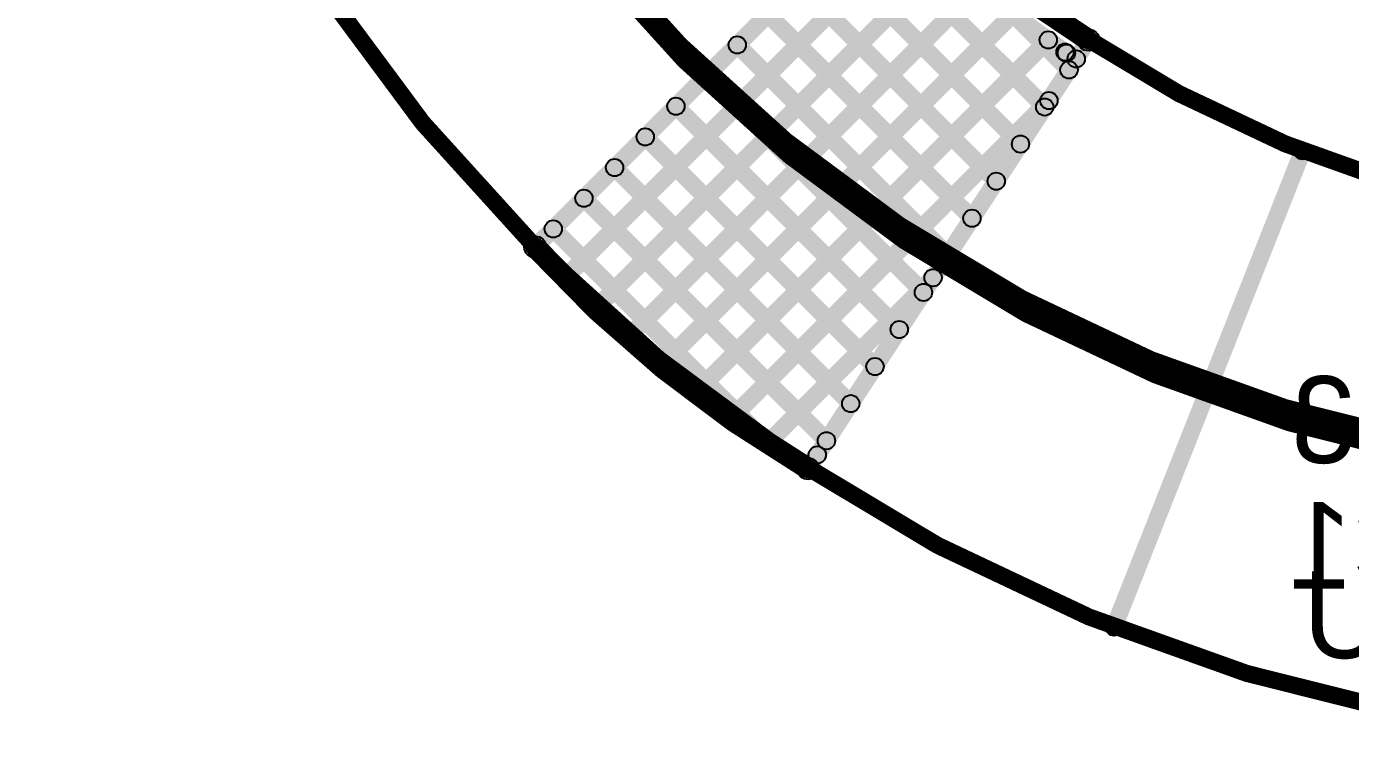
# Model space of a CAD drawing. Header units: millimetres. Extents: x -0.78 to 0.9, y -0.8 to 0.8.
# Drawn here: x -0.777 to -0.166, y -0.799 to -0.463 of the extents above; entities that cross this region are included whole.
import ezdxf

# ---------------------------------------------------------------- set-up
doc = ezdxf.new("R2010")
doc.units = ezdxf.units.MM
doc.header["$MEASUREMENT"] = 0
for name, color, linetype in [('BottomOverlay', 54, 'Continuous'), ('Mechanical1', 6, 'Continuous'), ('Mechanical2', 216, 'Continuous'), ('MultiLayer', 9, 'Continuous'), ('TopOverlay', 2, 'Continuous')]:
    doc.layers.add(name, color=color, linetype=linetype)

msp = doc.modelspace()

# ---------------------------------------------------------------- hatches: boundary and pattern name
at = {"layer": 'BottomOverlay'}
for points in [[(-0.53924, -0.56721), (-0.54489, -0.56155), (-0.38507, -0.40173), (-0.37941, -0.40738)], [(-0.39514, -0.41745), (-0.38948, -0.41179), (-0.30427, -0.497), (-0.30993, -0.50266)], [(-0.52565, -0.58159), (-0.53131, -0.57593), (-0.37109, -0.41571), (-0.36543, -0.42137)], [(-0.40928, -0.43159), (-0.40362, -0.42594), (-0.31546, -0.51411), (-0.32111, -0.51976)], [(-0.51139, -0.59561), (-0.51705, -0.58996), (-0.35596, -0.42887), (-0.3503, -0.43452)], [(-0.49661, -0.60912), (-0.50227, -0.60346), (-0.3407, -0.4419), (-0.33504, -0.44755)], [(-0.49661, -0.60912), (-0.50227, -0.60346), (-0.3407, -0.4419), (-0.33504, -0.44755)], [(-0.42342, -0.44574), (-0.41777, -0.44008), (-0.32664, -0.53121), (-0.33229, -0.53687)], [(-0.33513, -0.45227), (-0.33043, -0.4458), (-0.29539, -0.47126), (-0.30009, -0.47773)], [(-0.48131, -0.6221), (-0.48696, -0.61644), (-0.32467, -0.45415), (-0.31902, -0.45981)], [(-0.43757, -0.45988), (-0.43191, -0.45422), (-0.33782, -0.54831), (-0.34348, -0.55397)], [(-0.32404, -0.46027), (-0.31838, -0.45461), (-0.29309, -0.4799), (-0.29875, -0.48556)], [(-0.46547, -0.63455), (-0.47113, -0.62889), (-0.30829, -0.46605), (-0.30263, -0.47171)], [(-0.45171, -0.47402), (-0.44605, -0.46836), (-0.349, -0.56541), (-0.35466, -0.57107)], [(-0.41282, -0.66884), (-0.41951, -0.66446), (-0.29596, -0.47548), (-0.28927, -0.47986)], [(-0.29916, -0.47835), (-0.29498, -0.47153), (-0.29052, -0.47426), (-0.2947, -0.48108)], [(-0.46585, -0.48816), (-0.46019, -0.48251), (-0.36018, -0.58252), (-0.36584, -0.58817)], [(-0.44911, -0.64647), (-0.45476, -0.64081), (-0.308, -0.49404), (-0.30234, -0.4997)], [(-0.47999, -0.5023), (-0.47434, -0.49665), (-0.37136, -0.59962), (-0.37702, -0.60528)], [(-0.49413, -0.51645), (-0.48848, -0.51079), (-0.38254, -0.61672), (-0.3882, -0.62238)], [(-0.50828, -0.53059), (-0.50262, -0.52493), (-0.39373, -0.63383), (-0.39938, -0.63948)], [(-0.52242, -0.54473), (-0.51676, -0.53907), (-0.40491, -0.65093), (-0.41056, -0.65659)], [(-0.53656, -0.55887), (-0.5309, -0.55322), (-0.43146, -0.65266), (-0.43712, -0.65831)], [(-0.4322, -0.65784), (-0.43785, -0.65218), (-0.3614, -0.57574), (-0.35575, -0.58139)], [(-0.41473, -0.66866), (-0.42038, -0.663), (-0.41481, -0.65743), (-0.40916, -0.66309)]]:
    msp.add_hatch(color=54, dxfattribs=at).paths.add_polyline_path(points)
h = msp.add_hatch(color=54, dxfattribs=at)
edge = h.paths.add_edge_path()
edge.add_arc((-0.44888, -0.47119), 0.004, 0, 360)
h = msp.add_hatch(color=54, dxfattribs=at)
edge = h.paths.add_edge_path()
edge.add_arc((-0.30546, -0.46888), 0.004, 0, 360)
h = msp.add_hatch(color=54, dxfattribs=at)
edge = h.paths.add_edge_path()
edge.add_arc((-0.29774, -0.47449), 0.004, 0, 360)
h = msp.add_hatch(color=54, dxfattribs=at)
edge = h.paths.add_edge_path()
edge.add_arc((-0.29707, -0.47494), 0.004, 0, 360)
h = msp.add_hatch(color=54, dxfattribs=at)
edge = h.paths.add_edge_path()
edge.add_arc((-0.29261, -0.47767), 0.004, 0, 360)
h = msp.add_hatch(color=54, dxfattribs=at)
edge = h.paths.add_edge_path()
edge.add_arc((-0.29261, -0.47767), 0.004, 0, 360)
h = msp.add_hatch(color=54, dxfattribs=at)
edge = h.paths.add_edge_path()
edge.add_arc((-0.46302, -0.48533), 0.004, 0, 360)
h = msp.add_hatch(color=54, dxfattribs=at)
edge = h.paths.add_edge_path()
edge.add_arc((-0.29592, -0.48273), 0.004, 0, 360)
h = msp.add_hatch(color=54, dxfattribs=at)
edge = h.paths.add_edge_path()
edge.add_arc((-0.30517, -0.49687), 0.004, 0, 360)
h = msp.add_hatch(color=54, dxfattribs=at)
edge = h.paths.add_edge_path()
edge.add_arc((-0.47716, -0.49948), 0.004, 0, 360)
h = msp.add_hatch(color=54, dxfattribs=at)
edge = h.paths.add_edge_path()
edge.add_arc((-0.3071, -0.49983), 0.004, 0, 360)
h = msp.add_hatch(color=54, dxfattribs=at)
edge = h.paths.add_edge_path()
edge.add_arc((-0.49131, -0.51362), 0.004, 0, 360)
h = msp.add_hatch(color=54, dxfattribs=at)
edge = h.paths.add_edge_path()
edge.add_arc((-0.31828, -0.51693), 0.004, 0, 360)
h = msp.add_hatch(color=54, dxfattribs=at)
edge = h.paths.add_edge_path()
edge.add_arc((-0.50545, -0.52776), 0.004, 0, 360)
h = msp.add_hatch(color=54, dxfattribs=at)
edge = h.paths.add_edge_path()
edge.add_arc((-0.32947, -0.53404), 0.004, 0, 360)
h = msp.add_hatch(color=54, dxfattribs=at)
edge = h.paths.add_edge_path()
edge.add_arc((-0.51959, -0.5419), 0.004, 0, 360)
h = msp.add_hatch(color=54, dxfattribs=at)
edge = h.paths.add_edge_path()
edge.add_arc((-0.34065, -0.55114), 0.004, 0, 360)
h = msp.add_hatch(color=54, dxfattribs=at)
edge = h.paths.add_edge_path()
edge.add_arc((-0.53373, -0.55604), 0.004, 0, 360)
h = msp.add_hatch(color=54, dxfattribs=at)
edge = h.paths.add_edge_path()
edge.add_arc((-0.54207, -0.56438), 0.004, 0, 360)
h = msp.add_hatch(color=54, dxfattribs=at)
edge = h.paths.add_edge_path()
edge.add_arc((-0.54207, -0.56438), 0.004, 0, 360)
h = msp.add_hatch(color=54, dxfattribs=at)
edge = h.paths.add_edge_path()
edge.add_arc((-0.35183, -0.56824), 0.004, 0, 360)
h = msp.add_hatch(color=54, dxfattribs=at)
edge = h.paths.add_edge_path()
edge.add_arc((-0.52848, -0.57876), 0.004, 0, 360)
h = msp.add_hatch(color=54, dxfattribs=at)
edge = h.paths.add_edge_path()
edge.add_arc((-0.35858, -0.57856), 0.004, 0, 360)
h = msp.add_hatch(color=54, dxfattribs=at)
edge = h.paths.add_edge_path()
edge.add_arc((-0.36301, -0.58535), 0.004, 0, 360)
h = msp.add_hatch(color=54, dxfattribs=at)
edge = h.paths.add_edge_path()
edge.add_arc((-0.51422, -0.59278), 0.004, 0, 360)
h = msp.add_hatch(color=54, dxfattribs=at)
edge = h.paths.add_edge_path()
edge.add_arc((-0.49944, -0.60629), 0.004, 0, 360)
h = msp.add_hatch(color=54, dxfattribs=at)
edge = h.paths.add_edge_path()
edge.add_arc((-0.49944, -0.60629), 0.004, 0, 360)
h = msp.add_hatch(color=54, dxfattribs=at)
edge = h.paths.add_edge_path()
edge.add_arc((-0.37419, -0.60245), 0.004, 0, 360)
h = msp.add_hatch(color=54, dxfattribs=at)
edge = h.paths.add_edge_path()
edge.add_arc((-0.48413, -0.61927), 0.004, 0, 360)
h = msp.add_hatch(color=54, dxfattribs=at)
edge = h.paths.add_edge_path()
edge.add_arc((-0.38537, -0.61955), 0.004, 0, 360)
h = msp.add_hatch(color=54, dxfattribs=at)
edge = h.paths.add_edge_path()
edge.add_arc((-0.4683, -0.63172), 0.004, 0, 360)
h = msp.add_hatch(color=54, dxfattribs=at)
edge = h.paths.add_edge_path()
edge.add_arc((-0.39655, -0.63665), 0.004, 0, 360)
h = msp.add_hatch(color=54, dxfattribs=at)
edge = h.paths.add_edge_path()
edge.add_arc((-0.45194, -0.64364), 0.004, 0, 360)
h = msp.add_hatch(color=54, dxfattribs=at)
edge = h.paths.add_edge_path()
edge.add_arc((-0.43502, -0.65501), 0.004, 0, 360)
h = msp.add_hatch(color=54, dxfattribs=at)
edge = h.paths.add_edge_path()
edge.add_arc((-0.43429, -0.65548), 0.004, 0, 360)
h = msp.add_hatch(color=54, dxfattribs=at)
edge = h.paths.add_edge_path()
edge.add_arc((-0.40774, -0.65376), 0.004, 0, 360)
h = msp.add_hatch(color=54, dxfattribs=at)
edge = h.paths.add_edge_path()
edge.add_arc((-0.41199, -0.66026), 0.004, 0, 360)
h = msp.add_hatch(color=54, dxfattribs=at)
edge = h.paths.add_edge_path()
edge.add_arc((-0.41756, -0.66583), 0.004, 0, 360)
h = msp.add_hatch(color=54, dxfattribs=at)
edge = h.paths.add_edge_path()
edge.add_arc((-0.41616, -0.66665), 0.004, 0, 360)
h = msp.add_hatch(color=54, dxfattribs=at)
edge = h.paths.add_edge_path()
edge.add_arc((-0.41616, -0.66665), 0.004, 0, 360)
at = {"layer": 'Mechanical1'}
for points in [[(-0.53928, -0.56716), (-0.54485, -0.56159), (-0.37782, -0.39456), (-0.37225, -0.40013)], [(-0.53928, -0.56716), (-0.54485, -0.56159), (-0.37782, -0.39456), (-0.37225, -0.40013)], [(-0.41287, -0.6688), (-0.41946, -0.6645), (-0.2902, -0.46678), (-0.28361, -0.47109)], [(-0.41287, -0.6688), (-0.41946, -0.6645), (-0.2902, -0.46678), (-0.28361, -0.47109)], [(-0.27147, -0.74117), (-0.27879, -0.73827), (-0.19184, -0.51863), (-0.18452, -0.52153)], [(-0.27147, -0.74117), (-0.27879, -0.73827), (-0.19184, -0.51863), (-0.18452, -0.52153)]]:
    msp.add_hatch(color=6, dxfattribs=at).paths.add_polyline_path(points)
h = msp.add_hatch(color=6, dxfattribs=at)
edge = h.paths.add_edge_path()
edge.add_arc((-0.2869, -0.46893), 0.005, 0, 360)
h = msp.add_hatch(color=6, dxfattribs=at)
edge = h.paths.add_edge_path()
edge.add_arc((-0.2869, -0.46893), 0.00394, 0, 360)
h = msp.add_hatch(color=6, dxfattribs=at)
edge = h.paths.add_edge_path()
edge.add_arc((-0.2869, -0.46893), 0.00394, 0, 360)
h = msp.add_hatch(color=6, dxfattribs=at)
edge = h.paths.add_edge_path()
edge.add_arc((-0.18818, -0.52008), 0.00394, 0, 360)
h = msp.add_hatch(color=6, dxfattribs=at)
edge = h.paths.add_edge_path()
edge.add_arc((-0.18818, -0.52008), 0.00394, 0, 360)
h = msp.add_hatch(color=6, dxfattribs=at)
edge = h.paths.add_edge_path()
edge.add_arc((-0.54207, -0.56438), 0.005, 0, 360)
h = msp.add_hatch(color=6, dxfattribs=at)
edge = h.paths.add_edge_path()
edge.add_arc((-0.54207, -0.56438), 0.00394, 0, 360)
h = msp.add_hatch(color=6, dxfattribs=at)
edge = h.paths.add_edge_path()
edge.add_arc((-0.54207, -0.56438), 0.00394, 0, 360)
h = msp.add_hatch(color=6, dxfattribs=at)
edge = h.paths.add_edge_path()
edge.add_arc((-0.41616, -0.66665), 0.005, 0, 360)
h = msp.add_hatch(color=6, dxfattribs=at)
edge = h.paths.add_edge_path()
edge.add_arc((-0.41616, -0.66665), 0.00394, 0, 360)
h = msp.add_hatch(color=6, dxfattribs=at)
edge = h.paths.add_edge_path()
edge.add_arc((-0.41616, -0.66665), 0.00394, 0, 360)
h = msp.add_hatch(color=6, dxfattribs=at)
edge = h.paths.add_edge_path()
edge.add_arc((-0.27513, -0.73972), 0.00394, 0, 360)
h = msp.add_hatch(color=6, dxfattribs=at)
edge = h.paths.add_edge_path()
edge.add_arc((-0.27513, -0.73972), 0.00394, 0, 360)
at = {"layer": 'TopOverlay'}
for points in [[(-0.53924, -0.56721), (-0.54489, -0.56155), (-0.38507, -0.40173), (-0.37941, -0.40738)], [(-0.39514, -0.41745), (-0.38948, -0.41179), (-0.30427, -0.497), (-0.30993, -0.50266)], [(-0.52565, -0.58159), (-0.53131, -0.57593), (-0.37109, -0.41571), (-0.36543, -0.42137)], [(-0.40928, -0.43159), (-0.40362, -0.42594), (-0.31546, -0.51411), (-0.32111, -0.51976)], [(-0.51139, -0.59561), (-0.51705, -0.58996), (-0.35596, -0.42887), (-0.3503, -0.43452)], [(-0.49661, -0.60912), (-0.50227, -0.60346), (-0.3407, -0.4419), (-0.33504, -0.44755)], [(-0.49661, -0.60912), (-0.50227, -0.60346), (-0.3407, -0.4419), (-0.33504, -0.44755)], [(-0.42342, -0.44574), (-0.41777, -0.44008), (-0.32664, -0.53121), (-0.33229, -0.53687)], [(-0.33513, -0.45227), (-0.33043, -0.4458), (-0.29539, -0.47126), (-0.30009, -0.47773)], [(-0.48131, -0.6221), (-0.48696, -0.61644), (-0.32467, -0.45415), (-0.31902, -0.45981)], [(-0.43757, -0.45988), (-0.43191, -0.45422), (-0.33782, -0.54831), (-0.34348, -0.55397)], [(-0.32404, -0.46027), (-0.31838, -0.45461), (-0.29309, -0.4799), (-0.29875, -0.48556)], [(-0.46547, -0.63455), (-0.47113, -0.62889), (-0.30829, -0.46605), (-0.30263, -0.47171)], [(-0.45171, -0.47402), (-0.44605, -0.46836), (-0.349, -0.56541), (-0.35466, -0.57107)], [(-0.41282, -0.66884), (-0.41951, -0.66446), (-0.29596, -0.47548), (-0.28927, -0.47986)], [(-0.29916, -0.47835), (-0.29498, -0.47153), (-0.29052, -0.47426), (-0.2947, -0.48108)], [(-0.46585, -0.48816), (-0.46019, -0.48251), (-0.36018, -0.58252), (-0.36584, -0.58817)], [(-0.44911, -0.64647), (-0.45476, -0.64081), (-0.308, -0.49404), (-0.30234, -0.4997)], [(-0.47999, -0.5023), (-0.47434, -0.49665), (-0.37136, -0.59962), (-0.37702, -0.60528)], [(-0.49413, -0.51645), (-0.48848, -0.51079), (-0.38254, -0.61672), (-0.3882, -0.62238)], [(-0.50828, -0.53059), (-0.50262, -0.52493), (-0.39373, -0.63383), (-0.39938, -0.63948)], [(-0.52242, -0.54473), (-0.51676, -0.53907), (-0.40491, -0.65093), (-0.41056, -0.65659)], [(-0.53656, -0.55887), (-0.5309, -0.55322), (-0.43146, -0.65266), (-0.43712, -0.65831)], [(-0.4322, -0.65784), (-0.43785, -0.65218), (-0.3614, -0.57574), (-0.35575, -0.58139)], [(-0.41473, -0.66866), (-0.42038, -0.663), (-0.41481, -0.65743), (-0.40916, -0.66309)]]:
    msp.add_hatch(color=2, dxfattribs=at).paths.add_polyline_path(points)
h = msp.add_hatch(color=2, dxfattribs=at)
edge = h.paths.add_edge_path()
edge.add_arc((-0.44888, -0.47119), 0.004, 0, 360)
h = msp.add_hatch(color=2, dxfattribs=at)
edge = h.paths.add_edge_path()
edge.add_arc((-0.30546, -0.46888), 0.004, 0, 360)
h = msp.add_hatch(color=2, dxfattribs=at)
edge = h.paths.add_edge_path()
edge.add_arc((-0.29774, -0.47449), 0.004, 0, 360)
h = msp.add_hatch(color=2, dxfattribs=at)
edge = h.paths.add_edge_path()
edge.add_arc((-0.29707, -0.47494), 0.004, 0, 360)
h = msp.add_hatch(color=2, dxfattribs=at)
edge = h.paths.add_edge_path()
edge.add_arc((-0.29261, -0.47767), 0.004, 0, 360)
h = msp.add_hatch(color=2, dxfattribs=at)
edge = h.paths.add_edge_path()
edge.add_arc((-0.29261, -0.47767), 0.004, 0, 360)
h = msp.add_hatch(color=2, dxfattribs=at)
edge = h.paths.add_edge_path()
edge.add_arc((-0.46302, -0.48533), 0.004, 0, 360)
h = msp.add_hatch(color=2, dxfattribs=at)
edge = h.paths.add_edge_path()
edge.add_arc((-0.29592, -0.48273), 0.004, 0, 360)
h = msp.add_hatch(color=2, dxfattribs=at)
edge = h.paths.add_edge_path()
edge.add_arc((-0.30517, -0.49687), 0.004, 0, 360)
h = msp.add_hatch(color=2, dxfattribs=at)
edge = h.paths.add_edge_path()
edge.add_arc((-0.47716, -0.49948), 0.004, 0, 360)
h = msp.add_hatch(color=2, dxfattribs=at)
edge = h.paths.add_edge_path()
edge.add_arc((-0.3071, -0.49983), 0.004, 0, 360)
h = msp.add_hatch(color=2, dxfattribs=at)
edge = h.paths.add_edge_path()
edge.add_arc((-0.49131, -0.51362), 0.004, 0, 360)
h = msp.add_hatch(color=2, dxfattribs=at)
edge = h.paths.add_edge_path()
edge.add_arc((-0.31828, -0.51693), 0.004, 0, 360)
h = msp.add_hatch(color=2, dxfattribs=at)
edge = h.paths.add_edge_path()
edge.add_arc((-0.50545, -0.52776), 0.004, 0, 360)
h = msp.add_hatch(color=2, dxfattribs=at)
edge = h.paths.add_edge_path()
edge.add_arc((-0.32947, -0.53404), 0.004, 0, 360)
h = msp.add_hatch(color=2, dxfattribs=at)
edge = h.paths.add_edge_path()
edge.add_arc((-0.51959, -0.5419), 0.004, 0, 360)
h = msp.add_hatch(color=2, dxfattribs=at)
edge = h.paths.add_edge_path()
edge.add_arc((-0.34065, -0.55114), 0.004, 0, 360)
h = msp.add_hatch(color=2, dxfattribs=at)
edge = h.paths.add_edge_path()
edge.add_arc((-0.53373, -0.55604), 0.004, 0, 360)
h = msp.add_hatch(color=2, dxfattribs=at)
edge = h.paths.add_edge_path()
edge.add_arc((-0.54207, -0.56438), 0.004, 0, 360)
h = msp.add_hatch(color=2, dxfattribs=at)
edge = h.paths.add_edge_path()
edge.add_arc((-0.54207, -0.56438), 0.004, 0, 360)
h = msp.add_hatch(color=2, dxfattribs=at)
edge = h.paths.add_edge_path()
edge.add_arc((-0.35183, -0.56824), 0.004, 0, 360)
h = msp.add_hatch(color=2, dxfattribs=at)
edge = h.paths.add_edge_path()
edge.add_arc((-0.52848, -0.57876), 0.004, 0, 360)
h = msp.add_hatch(color=2, dxfattribs=at)
edge = h.paths.add_edge_path()
edge.add_arc((-0.35858, -0.57856), 0.004, 0, 360)
h = msp.add_hatch(color=2, dxfattribs=at)
edge = h.paths.add_edge_path()
edge.add_arc((-0.36301, -0.58535), 0.004, 0, 360)
h = msp.add_hatch(color=2, dxfattribs=at)
edge = h.paths.add_edge_path()
edge.add_arc((-0.51422, -0.59278), 0.004, 0, 360)
h = msp.add_hatch(color=2, dxfattribs=at)
edge = h.paths.add_edge_path()
edge.add_arc((-0.49944, -0.60629), 0.004, 0, 360)
h = msp.add_hatch(color=2, dxfattribs=at)
edge = h.paths.add_edge_path()
edge.add_arc((-0.49944, -0.60629), 0.004, 0, 360)
h = msp.add_hatch(color=2, dxfattribs=at)
edge = h.paths.add_edge_path()
edge.add_arc((-0.37419, -0.60245), 0.004, 0, 360)
h = msp.add_hatch(color=2, dxfattribs=at)
edge = h.paths.add_edge_path()
edge.add_arc((-0.48413, -0.61927), 0.004, 0, 360)
h = msp.add_hatch(color=2, dxfattribs=at)
edge = h.paths.add_edge_path()
edge.add_arc((-0.38537, -0.61955), 0.004, 0, 360)
h = msp.add_hatch(color=2, dxfattribs=at)
edge = h.paths.add_edge_path()
edge.add_arc((-0.4683, -0.63172), 0.004, 0, 360)
h = msp.add_hatch(color=2, dxfattribs=at)
edge = h.paths.add_edge_path()
edge.add_arc((-0.39655, -0.63665), 0.004, 0, 360)
h = msp.add_hatch(color=2, dxfattribs=at)
edge = h.paths.add_edge_path()
edge.add_arc((-0.45194, -0.64364), 0.004, 0, 360)
h = msp.add_hatch(color=2, dxfattribs=at)
edge = h.paths.add_edge_path()
edge.add_arc((-0.43502, -0.65501), 0.004, 0, 360)
h = msp.add_hatch(color=2, dxfattribs=at)
edge = h.paths.add_edge_path()
edge.add_arc((-0.43429, -0.65548), 0.004, 0, 360)
h = msp.add_hatch(color=2, dxfattribs=at)
edge = h.paths.add_edge_path()
edge.add_arc((-0.40774, -0.65376), 0.004, 0, 360)
h = msp.add_hatch(color=2, dxfattribs=at)
edge = h.paths.add_edge_path()
edge.add_arc((-0.41199, -0.66026), 0.004, 0, 360)
h = msp.add_hatch(color=2, dxfattribs=at)
edge = h.paths.add_edge_path()
edge.add_arc((-0.41756, -0.66583), 0.004, 0, 360)
h = msp.add_hatch(color=2, dxfattribs=at)
edge = h.paths.add_edge_path()
edge.add_arc((-0.41616, -0.66665), 0.004, 0, 360)
h = msp.add_hatch(color=2, dxfattribs=at)
edge = h.paths.add_edge_path()
edge.add_arc((-0.41616, -0.66665), 0.004, 0, 360)

# ---------------------------------------------------------------- linework, layer by layer
at = {"layer": 'BottomOverlay', "const_width": 0.008}
msp.add_lwpolyline([(-0.41616, -0.66665, -0.074999), (-0.54207, -0.56438)], format="xyb", dxfattribs=at)
at = {"layer": 'BottomOverlay'}
for centre in [(-0.44888, -0.47119), (-0.30546, -0.46888), (-0.29774, -0.47449), (-0.29707, -0.47494), (-0.29261, -0.47767), (-0.29261, -0.47767), (-0.46302, -0.48533), (-0.29592, -0.48273), (-0.30517, -0.49687), (-0.47716, -0.49948), (-0.3071, -0.49983), (-0.49131, -0.51362), (-0.31828, -0.51693), (-0.50545, -0.52776), (-0.32947, -0.53404), (-0.51959, -0.5419), (-0.34065, -0.55114), (-0.53373, -0.55604), (-0.54207, -0.56438), (-0.54207, -0.56438), (-0.35183, -0.56824), (-0.52848, -0.57876), (-0.35858, -0.57856), (-0.36301, -0.58535), (-0.51422, -0.59278), (-0.49944, -0.60629), (-0.49944, -0.60629), (-0.37419, -0.60245), (-0.48413, -0.61927), (-0.38537, -0.61955), (-0.4683, -0.63172), (-0.39655, -0.63665), (-0.45194, -0.64364), (-0.43502, -0.65501), (-0.43429, -0.65548), (-0.40774, -0.65376), (-0.41199, -0.66026), (-0.41756, -0.66583), (-0.41616, -0.66665), (-0.41616, -0.66665)]:
    msp.add_circle(centre, 0.004, dxfattribs=at)
at = {"layer": 'Mechanical1', "const_width": 0.00787}
for points in [[(0.66729, 0.002, 1), (-0.67129, 0.002, 1)], [(0.66929, -0.005, 1), (-0.66929, -0.005, 1)]]:
    msp.add_lwpolyline(points, format="xyb", close=True, dxfattribs=at)
at = {"layer": 'Mechanical1', "const_width": 0.01}
for points in [[(-0.2869, -0.46893, -0.067837), (-0.37503, -0.39734)], [(-0.41616, -0.66665, -0.074999), (-0.54207, -0.56438)]]:
    msp.add_lwpolyline(points, format="xyb", dxfattribs=at)
at = {"layer": 'Mechanical1'}
for centre, radius in [((-0.2869, -0.46893), 0.005), ((-0.2869, -0.46893), 0.00394), ((-0.2869, -0.46893), 0.00394), ((-0.18818, -0.52008), 0.00394), ((-0.18818, -0.52008), 0.00394), ((-0.54207, -0.56438), 0.005), ((-0.54207, -0.56438), 0.00394), ((-0.54207, -0.56438), 0.00394), ((-0.41616, -0.66665), 0.005), ((-0.41616, -0.66665), 0.00394), ((-0.41616, -0.66665), 0.00394), ((-0.27513, -0.73972), 0.00394), ((-0.27513, -0.73972), 0.00394)]:
    msp.add_circle(centre, radius, dxfattribs=at)
at = {"layer": 'Mechanical2', "const_width": 0.00787}
for points in [[(0.80211, -0.0076, 1), (-0.77269, -0.0076, 1)], [(0.56589, -0.0076, 1), (-0.53647, -0.0076, 1)]]:
    msp.add_lwpolyline(points, format="xyb", close=True, dxfattribs=at)
at = {"layer": 'MultiLayer'}
for p, q in [((-0.32679, -0.44078), (-0.29175, -0.46624)), ((-0.29175, -0.46624), (-0.25482, -0.48887)), ((-0.25482, -0.48887), (-0.21623, -0.50854)), ((-0.21623, -0.50854), (-0.17621, -0.52511)), ((-0.17621, -0.52511), (-0.13502, -0.53849))]:
    msp.add_line(p, q, dxfattribs=at)
at = {"layer": 'TopOverlay', "const_width": 0.008}
msp.add_lwpolyline([(-0.41616, -0.66665, -0.074999), (-0.54207, -0.56438)], format="xyb", dxfattribs=at)
at = {"layer": 'TopOverlay'}
for centre in [(-0.44888, -0.47119), (-0.30546, -0.46888), (-0.29774, -0.47449), (-0.29707, -0.47494), (-0.29261, -0.47767), (-0.29261, -0.47767), (-0.46302, -0.48533), (-0.29592, -0.48273), (-0.30517, -0.49687), (-0.47716, -0.49948), (-0.3071, -0.49983), (-0.49131, -0.51362), (-0.31828, -0.51693), (-0.50545, -0.52776), (-0.32947, -0.53404), (-0.51959, -0.5419), (-0.34065, -0.55114), (-0.53373, -0.55604), (-0.54207, -0.56438), (-0.54207, -0.56438), (-0.35183, -0.56824), (-0.52848, -0.57876), (-0.35858, -0.57856), (-0.36301, -0.58535), (-0.51422, -0.59278), (-0.49944, -0.60629), (-0.49944, -0.60629), (-0.37419, -0.60245), (-0.48413, -0.61927), (-0.38537, -0.61955), (-0.4683, -0.63172), (-0.39655, -0.63665), (-0.45194, -0.64364), (-0.43502, -0.65501), (-0.43429, -0.65548), (-0.40774, -0.65376), (-0.41199, -0.66026), (-0.41756, -0.66583), (-0.41616, -0.66665), (-0.41616, -0.66665)]:
    msp.add_circle(centre, 0.004, dxfattribs=at)

# ---------------------------------------------------------------- texts
at = {"layer": 'BottomOverlay', "text_generation_flag": 2}
msp.add_text('R3', height=0.04, rotation=360, dxfattribs=at).set_placement((-0.125, -0.664))
msp.add_text('C1', height=0.04, dxfattribs=at).set_placement((-0.12634, -0.72199))
at = {"layer": 'TopOverlay'}
msp.add_text('U1', height=0.04, dxfattribs=at).set_placement((-0.188, -0.754))

doc.saveas('drawing.dxf')
